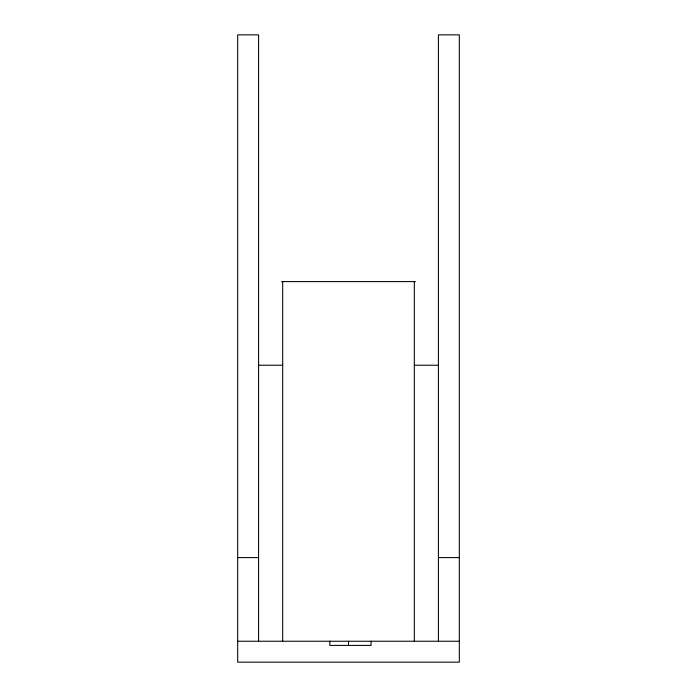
<?xml version="1.0" encoding="UTF-8"?>
<svg xmlns="http://www.w3.org/2000/svg" width="697" height="697" viewBox="0 0 697 697"><rect width="100%" height="100%" fill="white"/><g stroke="black" fill="none" stroke-linecap="round" stroke-linejoin="round"><path stroke-width="1.05" d="M281.588 281.588L415.412 281.588M258.587 365.228L282.686 365.228M414.314 365.228L438.413 365.228M237.677 557.6L258.587 557.6M438.413 557.6L459.323 557.6M237.677 641.24L459.323 641.24M438.413 641.24L438.413 34.85L459.323 34.85L459.323 662.15L237.677 662.15L237.677 34.85L258.587 34.85L258.587 641.24M414.314 281.588L414.314 641.24M371.048 641.24L371.048 645.422L329.847 645.422L329.847 641.24M348.5 641.24L348.5 645.422M282.686 281.588L282.686 641.24"/></g></svg>
